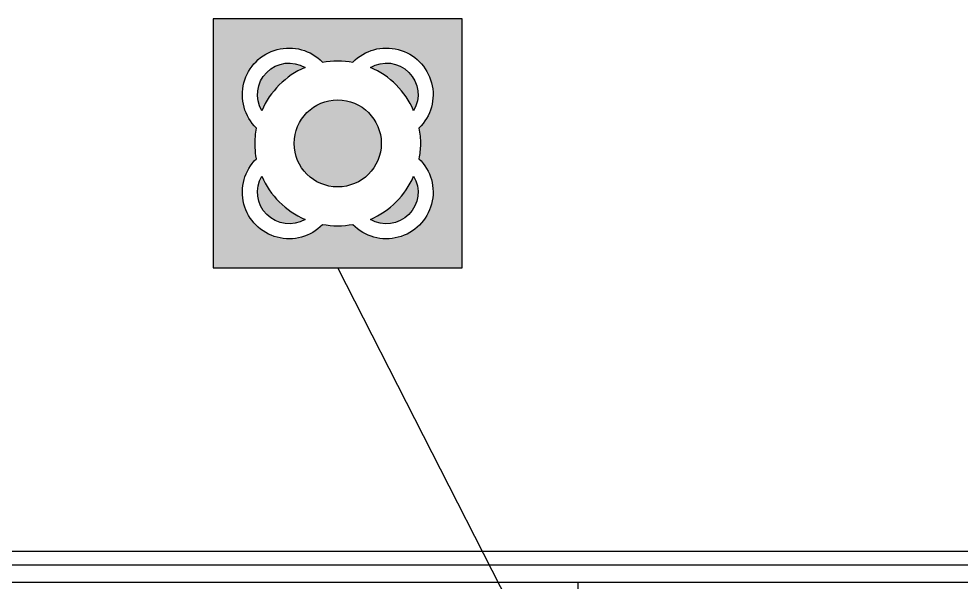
# Model space of a CAD drawing. Header units: millimetres. Extents: x 1084702 to 1166801, y 36632 to 124519.
# Drawn here: x 1095480 to 1099265, y 66928 to 69189 of the extents above; entities that cross this region are included whole.
import ezdxf

# ---------------------------------------------------------------- set-up
doc = ezdxf.new("R2010")
doc.units = ezdxf.units.MM
doc.header["$LTSCALE"] = 250
doc.layers.get('0').update_dxf_attribs({"color": 255})
for name, color, linetype in [('%posline', 240, 'Continuous'), ('%symbol', 1, 'Continuous'), ('SAFECO3', 80, 'Continuous'), ('SAFECO7', 255, 'Continuous')]:
    doc.layers.add(name, color=color, linetype=linetype)
doc.styles.add('ROMANS', font='ROMANS.shx', dxfattribs={"height": 100})
doc.dimstyles.new('dott', dxfattribs={"dimscale": 100, "dimtxt": 150, "dimasz": 0.01, "dimexe": 0.5, "dimexo": 1, "dimgap": 1, "dimtad": 1, "dimdsep": 46, "dimtxsty": 'ROMANS', "dimcen": 1.5, "dimclrd": 1, "dimclre": 1, "dimclrt": 2, "dimazin": 2, "dimtfac": 1, "dimtmove": 2, "dimatfit": 3, "dimldrblk": 'DOT', "dimfxl": 1, "dimtvp": 100, "dimtolj": 1, "dimarcsym": 0})

# ---------------------------------------------------------------- blocks, each defined once
blk = doc.blocks.new('A.4.6_SYMB')
at = {"layer": 'SAFECO3'}
h = blk.add_hatch(color=256, dxfattribs=at)
h.dxf.hatch_style = 1
h.paths.add_polyline_path([(600, 1200), (-600, 1200), (-600, 0), (600, 0)])
h.paths.add_polyline_path([(-73.6, 991.6, -0.093105), (73.6, 991.6, -1.013303), (391.6, 673.6, -0.049429), (398.4, 595.3, -0.043476), (391.6, 526.4, -1.013303), (73.6, 208.4, -0.093105), (-73.6, 208.4, -1.013303), (-391.6, 526.4, -0.067888), (-397, 634, -0.025058), (-391.6, 673.6, -1.013303)], flags=16)
h.paths.add_polyline_path([(-157.5, 966, 0.191799), (-366, 757.5, -0.77347)], flags=0)
h.paths.add_polyline_path([(209.7, 600, -1), (-209.7, 600, -1)], flags=0)
h.paths.add_polyline_path([(157.5, 966, -0.77347), (366, 757.5, 0.191799)], flags=0)
h.paths.add_polyline_path([(-366, 442.5, 0.191799), (-157.5, 234, -0.77347)], flags=0)
h.paths.add_polyline_path([(366, 442.5, -0.77347), (157.5, 234, 0.191799)], flags=0)
h.paths.add_polyline_path([(-157.5, 966, 0.77347), (-366, 757.5, -0.191799)], flags=0)
h.paths.add_polyline_path([(-209.7, 600, 1), (209.7, 600, 1)], flags=0)
h.paths.add_polyline_path([(157.5, 966, -0.191799), (366, 757.5, 0.77347)], flags=0)
h = blk.add_hatch(color=256, dxfattribs=at)
h.dxf.hatch_style = 1
h.paths.add_polyline_path([(-366, 757.5, -0.191799), (-157.5, 966, 0.77347)])
h.paths.add_polyline_path([(157.5, 966, -0.191799), (366, 757.5, 0.77347)])
h.paths.add_polyline_path([(366, 442.5, -0.191799), (157.5, 234, 0.77347)])
h.paths.add_polyline_path([(-157.5, 234, -0.191799), (-366, 442.5, 0.77347)])
h.paths.add_polyline_path([(-209.7, 600, 1), (209.7, 600, 1)])
for points in [[(-157.5, 966, 0.191799), (-366, 757.5, -0.77347)], [(157.5, 966, -0.77347), (366, 757.5, 0.191799)], [(-157.5, 234, -0.77347), (-366, 442.5, 0.191799)], [(366, 442.5, -0.77347), (157.5, 234, 0.191799)]]:
    blk.add_lwpolyline(points, format="xyb", close=True, dxfattribs=at)
blk.add_circle((0, 600), 209.7, dxfattribs=at)
at = {"layer": 'SAFECO7', "lineweight": -3}
blk.add_lwpolyline([(-600, 0), (600, 0), (600, 1200), (-600, 1200)], close=True, dxfattribs=at)
at = {"layer": 'SAFECO7'}
blk.add_lwpolyline([(-397, 634, -0.025058), (-391.6, 673.6, -1.013303), (-73.6, 991.6, -0.093105), (73.6, 991.6, -1.013303), (391.6, 673.6, -0.049429), (398.4, 595.3, -0.043476), (391.6, 526.4, -1.013303), (73.6, 208.4, -0.093105), (-73.6, 208.4, -1.013303), (-391.6, 526.4, -0.067888)], format="xyb", close=True, dxfattribs=at)
blk = doc.blocks.new('_Dot')
at = {"color": 0, "linetype": 'ByBlock', "lineweight": -2}
blk.add_line((-0.5, 0), (-1, 0), dxfattribs=at)
at = {"color": 0, "linetype": 'ByBlock', "const_width": 0.5}
blk.add_lwpolyline([(-0.25, 0, 1), (0.25, 0, 1)], format="xyb", close=True, dxfattribs=at)
blk = doc.blocks.new('1-deck_B4_1')
for p, q in [((73816.5, 32644.4), (82137.5, 32644.4)), ((73734.2, 32589.4), (82199.1, 32589.4)), ((73629.6, 32519.4), (84079.6, 32519.4)), ((79963.7, 32414.7), (79963.7, 32519.4))]:
    blk.add_line(p, q)

msp = doc.modelspace()

# ---------------------------------------------------------------- block references
at = {"layer": '%symbol', "xscale": 0.8333333333329453, "yscale": 0.8333333333329453, "zscale": 0.8333333333329453}
msp.add_blockref('A.4.6_SYMB', (1096760.9, 68189.2), dxfattribs=at)
msp.add_blockref('1-deck_B4_1', (1017763, 34408.6))

# ---------------------------------------------------------------- leaders
at = {"layer": '%posline', "linetype": 'ByBlock'}
msp.add_leader([(1097594, 66559.2), (1096760.9, 68189.2)], dimstyle='dott', override={"dimasz": 2, "dimgap": 1, "dimtad": 0, "dimclrd": 256}, dxfattribs=at)

doc.saveas('drawing.dxf')
